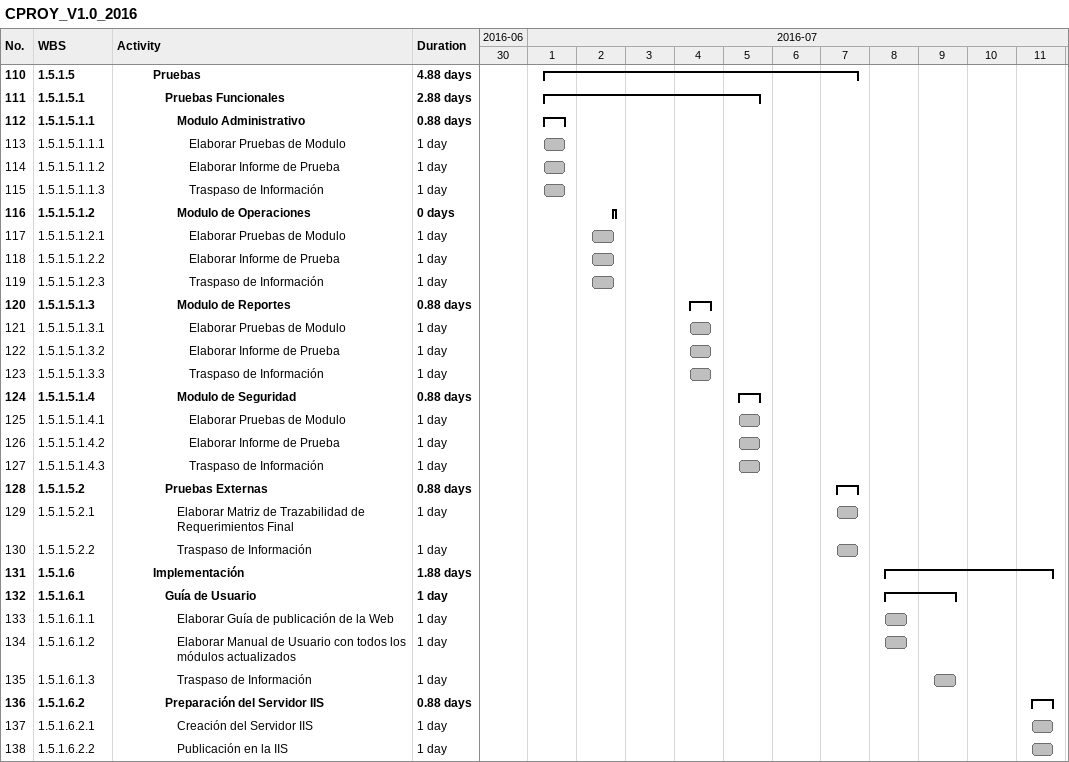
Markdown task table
CPROY_V1.0_2016

| ID | WBS | Task | Duration | Start | Finish |
|---|---|---|---|---|---|
| 110 | 1.5.1.5 | **Pruebas** | 4.88d | 2016-07-01 | 2016-07-07 |
| 111 | 1.5.1.5.1 | **Pruebas Funcionales** | 2.88d | 2016-07-01 | 2016-07-05 |
| 112 | 1.5.1.5.1.1 | **Modulo Administrativo** | 0.88d | 2016-07-01 | 2016-07-01 |
| 113 | 1.5.1.5.1.1.1 | Elaborar Pruebas de Modulo | 1d | 2016-07-01 | 2016-07-01 |
| 114 | 1.5.1.5.1.1.2 | Elaborar Informe de Prueba | 1d | 2016-07-01 | 2016-07-01 |
| 115 | 1.5.1.5.1.1.3 | Traspaso de Información | 1d | 2016-07-01 | 2016-07-01 |
| 116 | 1.5.1.5.1.2 | **Modulo de Operaciones** | 0d | 2016-07-02 | 2016-07-02 |
| 117 | 1.5.1.5.1.2.1 | Elaborar Pruebas de Modulo | 1d | 2016-07-02 | 2016-07-02 |
| 118 | 1.5.1.5.1.2.2 | Elaborar Informe de Prueba | 1d | 2016-07-02 | 2016-07-02 |
| 119 | 1.5.1.5.1.2.3 | Traspaso de Información | 1d | 2016-07-02 | 2016-07-02 |
| 120 | 1.5.1.5.1.3 | **Modulo de Reportes** | 0.88d | 2016-07-04 | 2016-07-04 |
| 121 | 1.5.1.5.1.3.1 | Elaborar Pruebas de Modulo | 1d | 2016-07-04 | 2016-07-04 |
| 122 | 1.5.1.5.1.3.2 | Elaborar Informe de Prueba | 1d | 2016-07-04 | 2016-07-04 |
| 123 | 1.5.1.5.1.3.3 | Traspaso de Información | 1d | 2016-07-04 | 2016-07-04 |
| 124 | 1.5.1.5.1.4 | **Modulo de Seguridad** | 0.88d | 2016-07-05 | 2016-07-05 |
| 125 | 1.5.1.5.1.4.1 | Elaborar Pruebas de Modulo | 1d | 2016-07-05 | 2016-07-05 |
| 126 | 1.5.1.5.1.4.2 | Elaborar Informe de Prueba | 1d | 2016-07-05 | 2016-07-05 |
| 127 | 1.5.1.5.1.4.3 | Traspaso de Información | 1d | 2016-07-05 | 2016-07-05 |
| 128 | 1.5.1.5.2 | **Pruebas Externas** | 0.88d | 2016-07-07 | 2016-07-07 |
| 129 | 1.5.1.5.2.1 | Elaborar Matriz de Trazabilidad de Requerimientos Final | 1d | 2016-07-07 | 2016-07-07 |
| 130 | 1.5.1.5.2.2 | Traspaso de Información | 1d | 2016-07-07 | 2016-07-07 |
| 131 | 1.5.1.6 | **Implementación** | 1.88d | 2016-07-08 | 2016-07-11 |
| 132 | 1.5.1.6.1 | **Guía de Usuario** | 1d | 2016-07-08 | 2016-07-09 |
| 133 | 1.5.1.6.1.1 | Elaborar Guía de publicación de la Web | 1d | 2016-07-08 | 2016-07-08 |
| 134 | 1.5.1.6.1.2 | Elaborar Manual de Usuario con todos los módulos actualizados | 1d | 2016-07-08 | 2016-07-08 |
| 135 | 1.5.1.6.1.3 | Traspaso de Información | 1d | 2016-07-09 | 2016-07-09 |
| 136 | 1.5.1.6.2 | **Preparación del Servidor IIS** | 0.88d | 2016-07-11 | 2016-07-11 |
| 137 | 1.5.1.6.2.1 | Creación del Servidor IIS | 1d | 2016-07-11 | 2016-07-11 |
| 138 | 1.5.1.6.2.2 | Publicación en la IIS | 1d | 2016-07-11 | 2016-07-11 |
